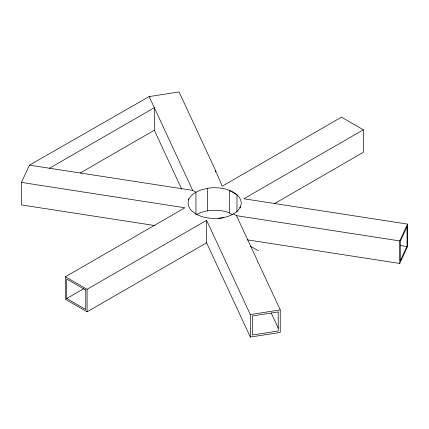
<?xml version="1.0" encoding="UTF-8"?>
<svg xmlns="http://www.w3.org/2000/svg" width="429" height="429" viewBox="0 0 429 429"><rect width="100%" height="100%" fill="white"/><g stroke="black" fill="none" stroke-linecap="round" stroke-linejoin="round"><path stroke-width="0.64" d="M240.626 206.226L239.961 207.754L240.438 206.655L240.438 207.979M154.944 225.574L21.45 204.923L21.45 182.405L29.467 165.133L149.158 96.568L179.081 91.94L215.68 170.79L222.174 186.256L341.452 117.149L363.358 129.794L363.358 152.311L274.614 203.544M247.083 239.827L399.742 263.444L399.742 240.926L407.55 224.099L243.87 198.777L363.358 129.794M399.742 263.444L407.55 246.616L407.55 224.099M49.507 168.232L154.333 107.711L154.333 130.228L181.698 189.189M80.202 173.026L154.333 130.228M65.396 276.769L87.092 289.296L206.585 220.308L206.585 242.819L87.092 311.808L65.396 299.286L65.396 276.769L184.894 207.781L21.45 182.405M66.559 298.616L83.961 288.567M196.503 214.505L201.062 212.425L207.438 210.832A26.598 15.358 0 0 1 227.66 212.194L232.641 214.811M207.438 188.32L201.062 189.908L195.619 192.396A26.598 15.358 0 0 0 191.876 210.971L196.187 214.114A26.598 15.358 0 0 0 228.357 216.27C234.314 214.076 240.991 209.888 241.307 202.858C240.594 195.785 233.746 191.79 227.66 189.677A26.598 15.358 0 0 0 207.438 188.32L207.438 210.832M223.879 217.632L218.581 218.452M206.585 220.308L250.322 314.548L280.244 309.915L280.244 332.432L250.322 337.06L206.585 242.819M29.467 165.133L192.701 190.385L195.935 192.251L195.935 214.103M233.483 213.926L236.508 215.674L399.742 240.926M400.289 245.495L407.55 246.616M250.343 246.182L258.414 250.836M236.508 215.674L280.244 309.915M271.219 312.977L278.271 328.174M149.158 96.568L192.701 190.385M250.322 314.548L250.322 337.06M236.974 212.017L236.974 194.798L229.392 190.417L229.392 212.934M215.68 170.79L215.68 172.115M87.092 289.296L87.092 311.808M188.465 199.271L188.363 199.726L188.771 198.847L188.465 199.271M407.062 226.689L400.23 241.414L400.23 260.853L407.062 246.128L407.062 226.689M278.201 311.963L252.37 315.959L252.37 335.017L278.201 331.022L278.201 311.963M85.773 290.058L66.715 279.054L66.715 298.525L85.773 309.524L85.773 290.058"/></g></svg>
